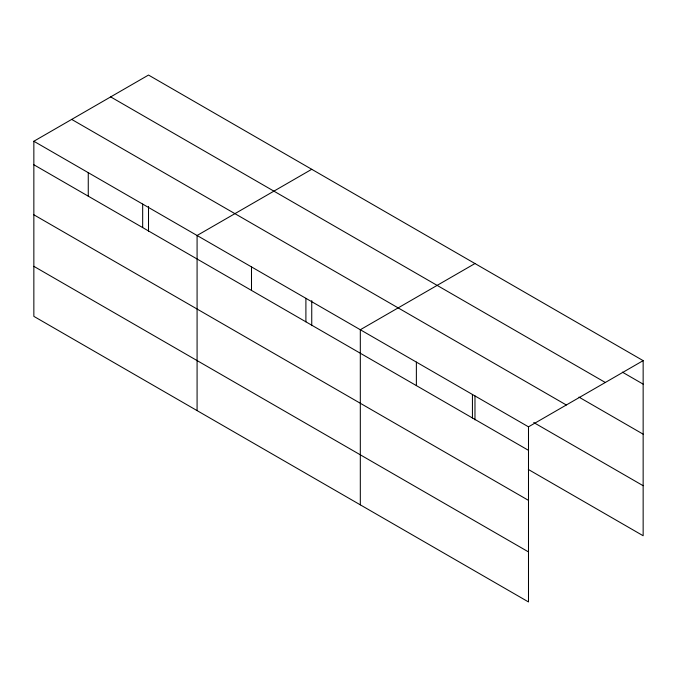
<?xml version="1.0" encoding="UTF-8"?>
<svg xmlns="http://www.w3.org/2000/svg" width="677" height="677" viewBox="0 0 677 677"><rect width="100%" height="100%" fill="white"/><g stroke="black" fill="none" stroke-linecap="round" stroke-linejoin="round"><path stroke-width="1.02" d="M33.85 141.256L528.492 426.832L528.492 601.946L33.85 316.362L33.85 141.256L148.508 75.054L643.15 360.638L643.15 535.744L528.322 469.449M311.742 169.301L197.083 235.494L197.083 410.609M474.975 263.539L360.316 329.733L360.316 504.847M528.492 426.832L643.15 360.638M622.358 372.138L643.15 384.138M110.673 96.904L605.314 382.48M578.953 397.111L643.15 434.169M71.686 119.406L566.327 404.99M533.747 422.55L643.15 485.714M33.85 164.756L528.492 450.34M33.85 214.787L528.492 500.371M33.85 266.332L528.492 551.916M474.975 395.918L474.975 419.892M472.436 394.471L472.436 417.971M416.372 362.102L416.372 385.602M311.742 300.63L311.742 325.645M305.902 298.32L305.902 321.829M251.497 266.907L251.497 290.416M148.508 206.392L148.508 231.407M142.669 204.082L142.669 227.582M88.264 172.669L88.264 196.169"/></g></svg>
